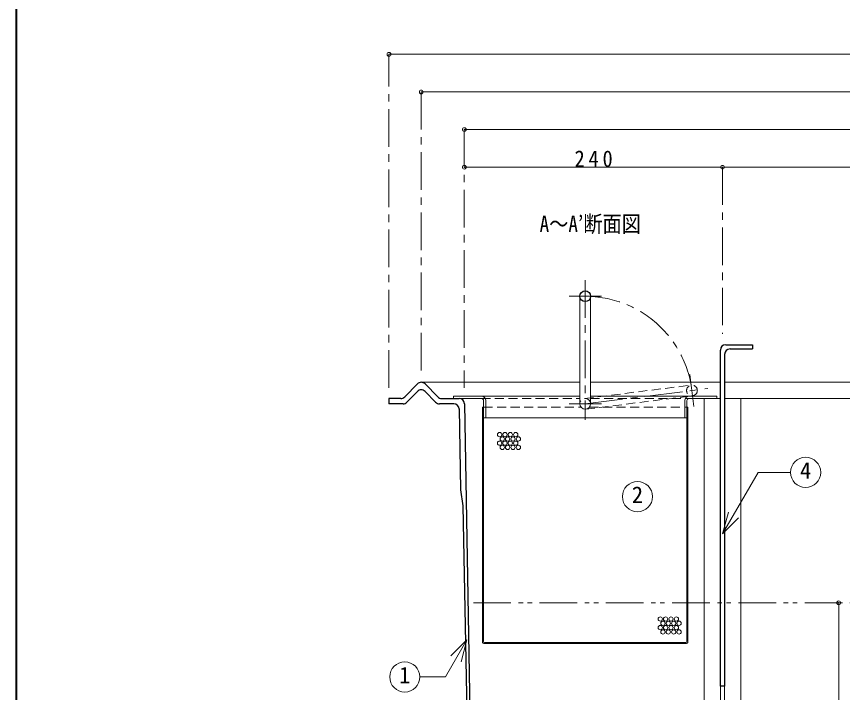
# Model space of a CAD drawing. Units: millimetres at full size, sheet at 1:7; details may follow other scales. Extents: x -1474 to 1361, y -976 to 991.
# Drawn here: x -1474 to -706, y -362 to 267 of the extents above; entities that cross this region are included whole.
import ezdxf
from ezdxf.enums import TextEntityAlignment as Align

# ---------------------------------------------------------------- set-up
doc = ezdxf.new("R2010")
doc.units = ezdxf.units.MM
doc.header["$LTSCALE"] = 7
doc.header["$PDMODE"] = 32
doc.header["$PDSIZE"] = 3.5
for name, pattern in [('CHAIN1', [8, 5, -1, 1, -1]), ('DASHED1', [1.8, 1.2, -0.6]), ('DOUBLE_CHAIN1', [8.8, 5, -1, 0.6, -0.6, 0.6, -1])]:
    doc.linetypes.add(name, pattern=pattern)
doc.layers.add('0-0_ﾚｲﾔ1', color=7, linetype='Continuous', lineweight=18)
doc.styles.add('ＭＳ ゴシック', font='')
doc.styles.get('ＭＳ ゴシック').set_extended_font_data('MS Gothic')

msp = doc.modelspace()

# ---------------------------------------------------------------- linework, layer by layer
at = {"layer": '0-0_ﾚｲﾔ1', "color": 1, "lineweight": 40}
msp.add_line((-1474.004, -975.609), (-1474.004, 991.391), dxfattribs=at)
at = {"layer": '0-0_ﾚｲﾔ1', "color": 4, "lineweight": 9}
for p, q in [((-1127.844, 231.391), (12.156, 231.391)), ((-17.844, 196.391), (-1097.844, 196.391)), ((-1057.844, 161.391), (-57.844, 161.391)), ((-817.844, 126.391), (-1057.844, 126.391)), ((-557.844, 126.391), (-817.844, 126.391)), ((-1097.844, -73.609), (-950.453, -73.609)), ((-940.453, -73.609), (-819.844, -73.609)), ((-815.844, -73.609), (-559.844, -73.609)), ((-1041.953, -86.609), (-950.453, -86.609)), ((-940.453, -86.609), (-848.953, -86.609)), ((-834.844, -573.609), (-834.844, -88.609)), ((-822.953, -88.609), (-819.844, -88.609)), ((-815.844, -88.609), (-559.844, -88.609)), ((-800.844, -573.609), (-800.844, -88.609)), ((-850.953, -96.609), (-849.953, -96.609)), ((-849.953, -314.609), (-849.953, -96.609)), ((-1039.953, -314.609), (-1039.953, -106.609)), ((-852.953, -106.609), (-1037.953, -106.609)), ((-850.953, -314.609), (-850.953, -106.609)), ((-709.844, -278.609), (-709.844, -688.609)), ((-851.953, -315.609), (-1038.953, -315.609)), ((-851.953, -316.609), (-1038.953, -316.609))]:
    msp.add_line(p, q, dxfattribs=at)
at = {"layer": '0-0_ﾚｲﾔ1', "color": 4, "linetype": 'CHAIN1', "lineweight": 9}
for p, q in [((-1127.844, -78.609), (-1127.844, 231.391)), ((-1097.844, 196.391), (-1097.844, -63.609)), ((-1057.844, 161.391), (-1057.844, -78.609)), ((-817.844, 126.391), (-817.844, -28.609)), ((-945.453, 21.391), (-945.453, -108.609)), ((-960.453, 6.391), (-930.453, 6.391)), ((-844.364, -96.082), (-848.088, -66.314)), ((-945.453, -93.609), (-831.342, -79.336)), ((-960.453, -93.609), (-930.453, -93.609))]:
    msp.add_line(p, q, dxfattribs=at)
at = {"layer": '0-0_ﾚｲﾔ1'}
for p, q in [((-950.453, 6.391), (-950.453, -93.609)), ((-940.453, 6.391), (-940.453, -93.609)), ((-1067.953, -86.609), (-1067.953, -88.609)), ((-1067.953, -86.609), (-1041.953, -86.609)), ((-1062.734, -88.609), (-1041.953, -88.609)), ((-1039.953, -106.609), (-1039.953, -90.609)), ((-1037.953, -90.609), (-1037.953, -106.609)), ((-852.953, -90.609), (-852.953, -106.609)), ((-850.953, -106.609), (-850.953, -90.609)), ((-848.953, -86.609), (-822.953, -86.609)), ((-848.953, -88.609), (-822.953, -88.609)), ((-822.953, -86.609), (-822.953, -88.609)), ((-1037.953, -106.609), (-1039.953, -106.609)), ((-850.953, -106.609), (-852.953, -106.609)), ((-817.792, -214.558), (-784.751, -157.329)), ((-754.575, -157.329), (-784.751, -157.329)), ((-817.792, -214.558), (-812.357, -194.273)), ((-817.792, -214.558), (-802.943, -199.708)), ((-1055.449, -313.102), (-1075.345, -347.563)), ((-1055.449, -313.102), (-1070.298, -327.951)), ((-1055.449, -313.102), (-1060.884, -333.386)), ((-1075.345, -347.563), (-1099.145, -347.563)), ((-819.844, -381.109), (-819.844, -356.109)), ((-815.844, -356.109), (-815.844, -381.109))]:
    msp.add_line(p, q, dxfattribs=at)
at = {"layer": '0-0_ﾚｲﾔ1', "color": 5, "lineweight": 25}
for p, q in [((-819.844, -356.109), (-819.844, -43.609)), ((-814.844, -38.609), (-789.844, -38.609)), ((-810.844, -42.609), (-789.844, -42.609)), ((-789.844, -38.609), (-789.844, -42.609)), ((-815.844, -47.609), (-815.844, -356.109)), ((-1101.416, -75.111), (-1113.161, -87.107)), ((-1082.526, -87.107), (-1094.271, -75.111)), ((-1111.203, -92.107), (-1101.416, -82.111)), ((-1094.271, -82.111), (-1084.484, -92.107)), ((-1127.844, -88.609), (-1127.844, -93.609)), ((-1116.734, -88.609), (-1127.844, -88.609)), ((-1078.953, -88.609), (-1062.734, -88.609)), ((-1114.776, -93.609), (-1127.844, -93.609)), ((-1067.624, -93.609), (-1080.911, -93.609)), ((-1062.654, -98.061), (-1061.301, -173.609)), ((-1057.735, -93.498), (-1048.495, -609.276)), ((-1061.301, -173.609), (-1059.032, -188.609)), ((-1059.032, -188.609), (-1051.495, -609.329)), ((-815.844, -356.109), (-819.844, -356.109))]:
    msp.add_line(p, q, dxfattribs=at)
at = {"layer": '0-0_ﾚｲﾔ1', "color": 4, "linetype": 'DASHED1', "lineweight": 9}
for p, q in [((-946.074, -88.648), (-846.847, -76.237)), ((-1041.953, -88.609), (-950.453, -88.609)), ((-944.832, -98.57), (-845.606, -86.159)), ((-940.453, -88.609), (-848.953, -88.609)), ((-1039.953, -96.609), (-949.453, -96.609)), ((-941.453, -96.609), (-850.953, -96.609))]:
    msp.add_line(p, q, dxfattribs=at)
at = {"layer": '0-0_ﾚｲﾔ1', "color": 4, "linetype": 'DOUBLE_CHAIN1', "lineweight": 9}
msp.add_line((-1049.418, -278.609), (-245.344, -278.609), dxfattribs=at)
at = {"layer": '0-0_ﾚｲﾔ1', "color": 4, "lineweight": 9}
msp.add_lwpolyline([(-1040.953, -314.609), (-1040.953, -96.609), (-1039.953, -96.609)], dxfattribs=at)
at = {"layer": '0-0_ﾚｲﾔ1', "color": 5, "lineweight": 25}
msp.add_circle((-945.453, 6.391), 5, dxfattribs=at)
at = {"layer": '0-0_ﾚｲﾔ1', "color": 4, "linetype": 'DASHED1', "lineweight": 9}
msp.add_circle((-846.226, -81.198), 5, dxfattribs=at)
at = {"layer": '0-0_ﾚｲﾔ1', "color": 4, "lineweight": 9}
for centre in [(-1025.05, -122.188), (-1020.05, -122.188), (-1015.05, -122.188), (-1010.05, -122.188), (-1025.05, -130.188), (-1022.55, -126.188), (-1020.05, -130.188), (-1017.55, -126.188), (-1015.05, -130.188), (-1012.55, -126.188), (-1010.05, -130.188), (-1007.55, -126.188), (-1022.55, -134.188), (-1017.55, -134.188), (-1012.55, -134.188), (-1007.55, -134.188), (-875.706, -293.668), (-870.706, -293.668), (-865.706, -293.668), (-860.706, -293.668), (-873.206, -297.668), (-868.206, -297.668), (-863.206, -297.668), (-858.206, -297.668), (-875.706, -301.668), (-873.206, -305.668), (-870.706, -301.668), (-868.206, -305.668), (-865.706, -301.668), (-863.206, -305.668), (-860.706, -301.668), (-858.206, -305.668)]:
    msp.add_circle(centre, 2, dxfattribs=at)
at = {"layer": '0-0_ﾚｲﾔ1'}
for centre in [(-740.575, -157.329), (-896.881, -179.915), (-1113.145, -347.563)]:
    msp.add_circle(centre, 14, dxfattribs=at)
at = {"layer": '0-0_ﾚｲﾔ1', "color": 4, "linetype": 'CHAIN1', "lineweight": 9}
msp.add_arc((-945.453, -93.609), 100, 7.12948, 90, dxfattribs=at)
at = {"layer": '0-0_ﾚｲﾔ1', "color": 5, "lineweight": 25}
for centre, start, end in [((-814.844, -43.609), 90, 180), ((-810.844, -47.609), 90, 180), ((-1097.844, -78.609), 44.3947, 135.6053), ((-1097.844, -85.609), 44.3947, 135.6053), ((-1116.734, -83.609), 270, 315.6053), ((-1114.776, -88.609), 270, 315.6053), ((-1080.911, -88.609), 224.3947, 270), ((-1078.953, -83.609), 224.3947, 270), ((-1062.734, -93.609), 1.27303, 90), ((-1067.624, -98.609), 1.27303, 90)]:
    msp.add_arc(centre, 5, start, end, dxfattribs=at)
at = {"layer": '0-0_ﾚｲﾔ1'}
for centre, radius, start, end in [((-1041.953, -90.609), 4, 0, 90), ((-1041.953, -90.609), 2, 0, 90), ((-848.953, -90.609), 4, 90, 180), ((-848.953, -90.609), 2, 90, 180), ((-945.453, -93.609), 5, 180, 0)]:
    msp.add_arc(centre, radius, start, end, dxfattribs=at)
at = {"layer": '0-0_ﾚｲﾔ1', "color": 4, "linetype": 'DASHED1', "lineweight": 9}
msp.add_arc((-945.453, -93.609), 5, 0, 180, dxfattribs=at)
at = {"layer": '0-0_ﾚｲﾔ1', "color": 4, "lineweight": 9}
for centre, radius, start, end in [((-1038.953, -314.609), 2, 180, 270), ((-1038.953, -314.609), 1, 180, 270), ((-851.953, -314.609), 1, 270, 0), ((-851.953, -314.609), 2, 270, 0)]:
    msp.add_arc(centre, radius, start, end, dxfattribs=at)
at = {"layer": '0-0_ﾚｲﾔ1', "color": 4}
for p in [(-1127.844, 231.391), (-1097.844, 196.391), (-1057.844, 161.391), (-1057.844, 126.391), (-817.844, 126.391), (-709.844, -278.609)]:
    msp.add_point(p, dxfattribs=at)

# ---------------------------------------------------------------- texts
at = {"layer": '0-0_ﾚｲﾔ1', "style": 'ＭＳ ゴシック', "width": 0.85}
msp.add_text('A～A’断面図', height=15.4, dxfattribs=at).set_placement((-987.844, 61.391), align=Align.BOTTOM_LEFT)
at = {"layer": '0-0_ﾚｲﾔ1', "style": 'ＭＳ ゴシック'}
for s, p in [('4', (-745.825, -167.829)), ('2', (-902.131, -190.415)), ('1', (-1118.395, -358.063))]:
    msp.add_text(s, height=15.4, dxfattribs=at).set_placement(p, align=Align.BOTTOM_LEFT)
at = {"layer": '0-0_ﾚｲﾔ1', "insert": (-955.344, 126.391), "char_height": 15.4, "attachment_point": 7, "style": 'ＭＳ ゴシック'}
msp.add_mtext('\\T1.38;\\W0.9;240', dxfattribs=at)

doc.saveas('drawing.dxf')
